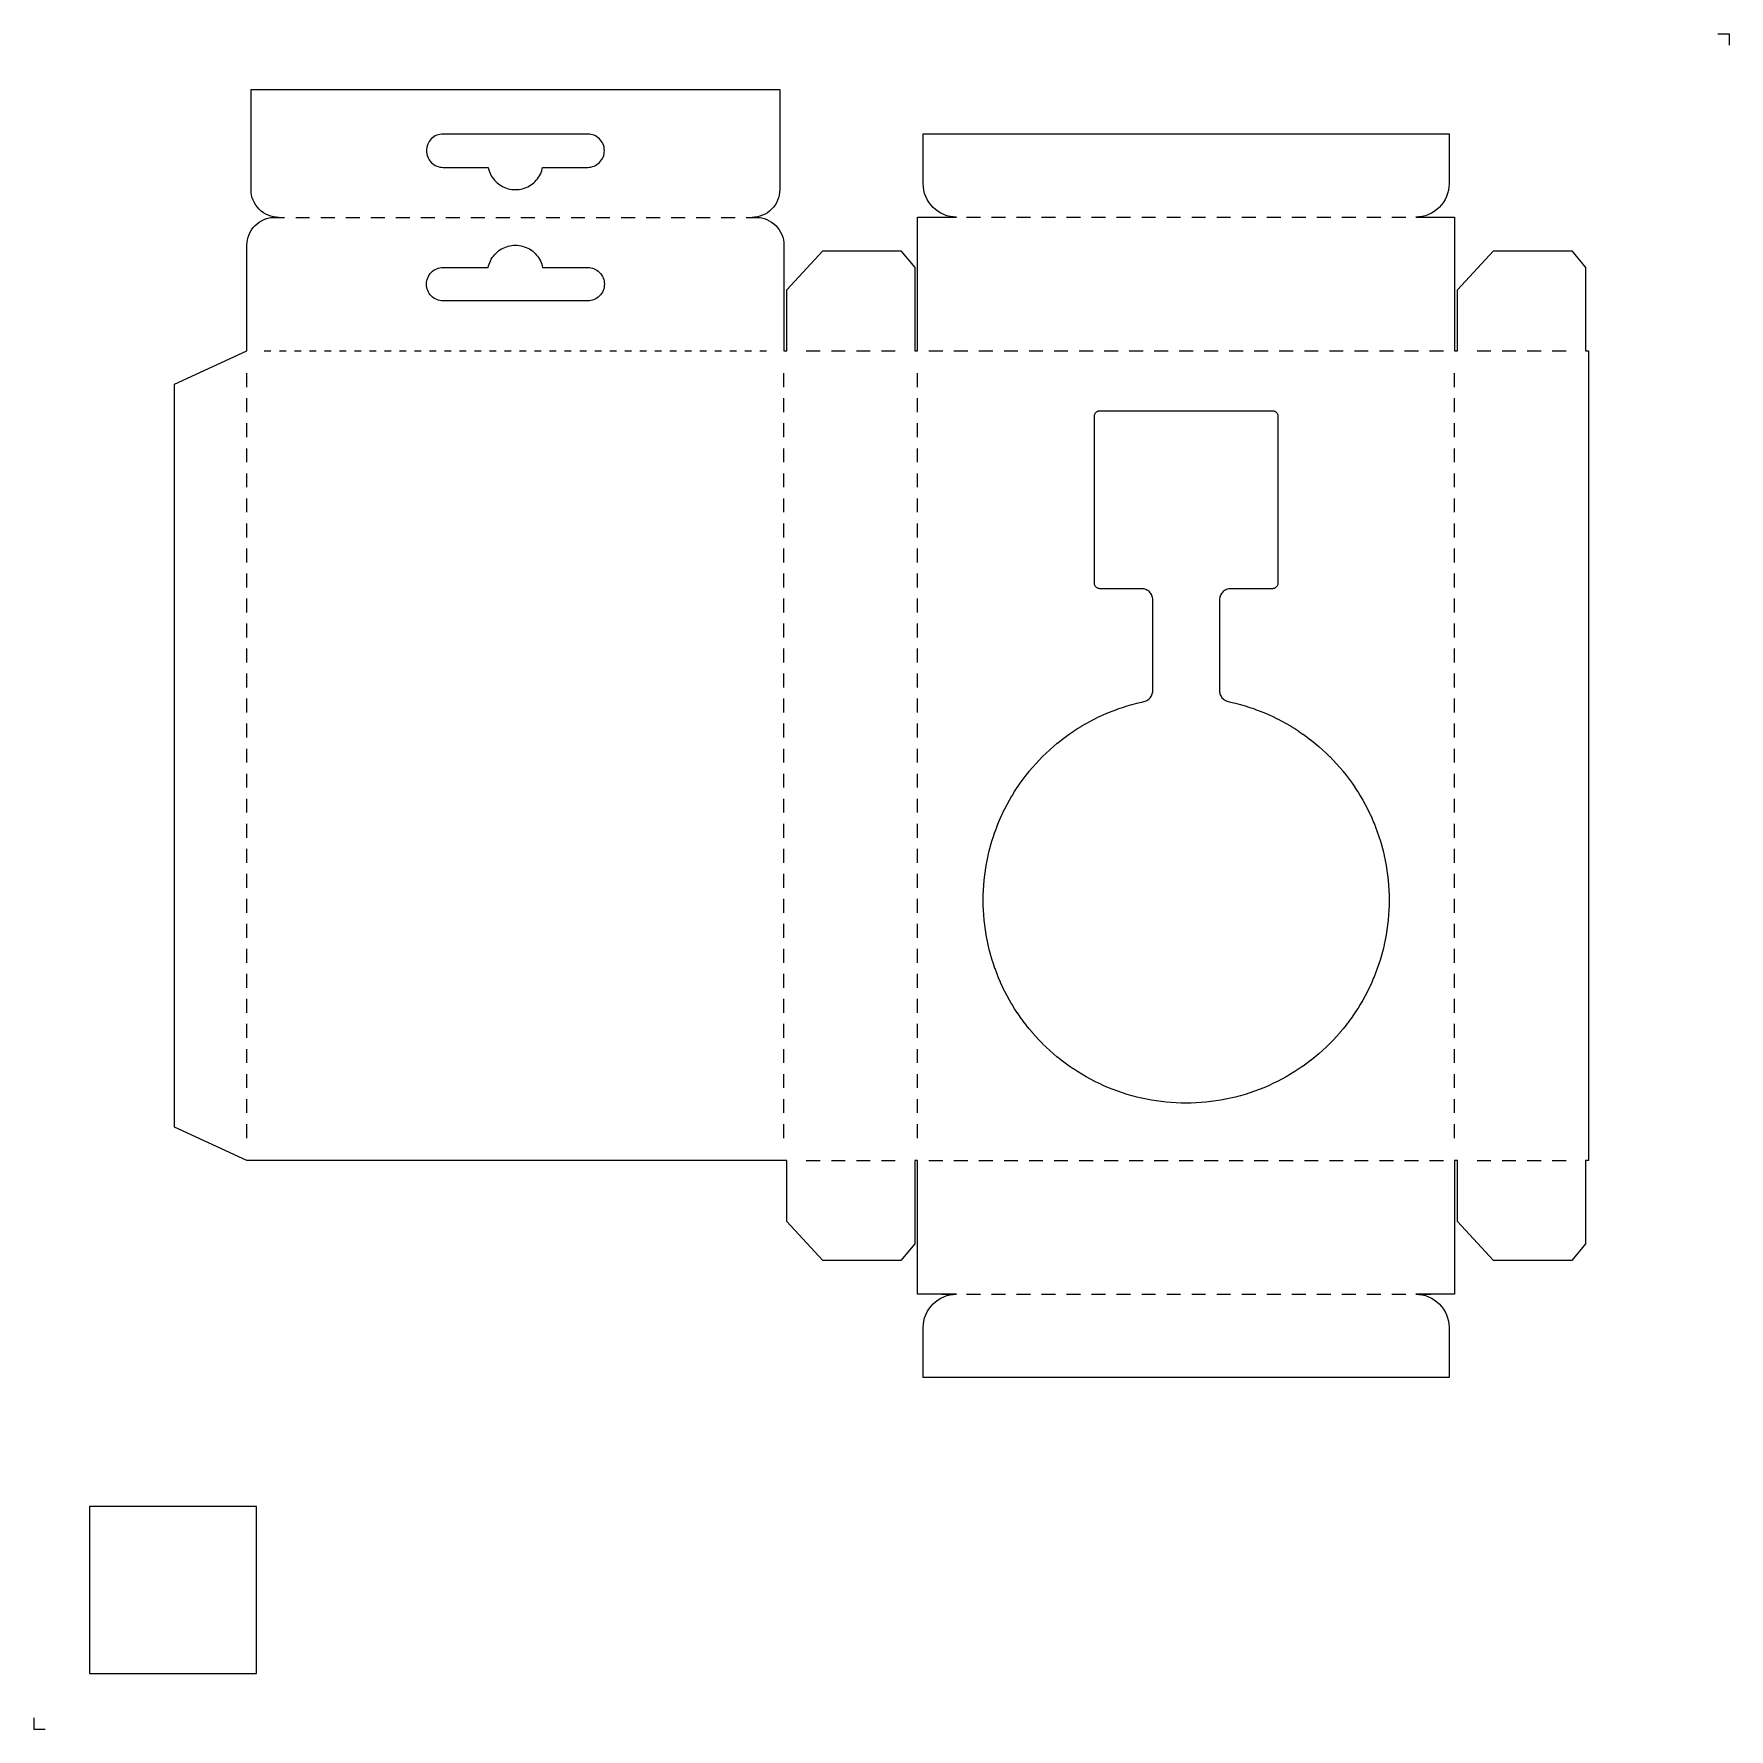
# Model space of a CAD drawing. Extents: x 0 to 305, y 0 to 305.
import ezdxf

# ---------------------------------------------------------------- set-up
doc = ezdxf.new("R2010")
doc.units = 0
for name, color, linetype in [('FALZ_BERG_PERFO', 1, 'Continuous'), ('FALZ_TAL_PERFO', 1, 'Continuous'), ('KONTROLLE_30MM', 7, 'Continuous'), ('SCHNEIDEN', 1, 'Continuous'), ('SEITENECKEN', 7, 'Continuous')]:
    doc.layers.add(name, color=color, linetype=linetype)

msp = doc.modelspace()

# ---------------------------------------------------------------- linework, layer by layer
at = {"layer": 'FALZ_BERG_PERFO', "color": 1}
for points in [[(42.58, 271.8), (45.08, 271.8)], [(47.08, 271.8), (49.58, 271.8)], [(51.58, 271.8), (54.08, 271.8)], [(56.08, 271.8), (58.58, 271.8)], [(60.58, 271.8), (63.08, 271.8)], [(65.08, 271.8), (67.58, 271.8)], [(69.58, 271.8), (72.08, 271.8)], [(74.08, 271.8), (76.58, 271.8)], [(78.58, 271.8), (81.08, 271.8)], [(83.08, 271.8), (85.58, 271.8)], [(87.58, 271.8), (90.08, 271.8)], [(92.08, 271.8), (94.58, 271.8)], [(96.58, 271.8), (99.08, 271.8)], [(101.08, 271.8), (103.58, 271.8)], [(105.58, 271.8), (108.08, 271.8)], [(110.08, 271.8), (112.58, 271.8)], [(114.58, 271.8), (117.08, 271.8)], [(119.08, 271.8), (121.58, 271.8)], [(123.58, 271.8), (126.08, 271.8)], [(128.08, 271.8), (130.58, 271.8)], [(163.18, 271.85), (165.68, 271.85)], [(167.68, 271.85), (170.18, 271.85)], [(172.18, 271.85), (174.68, 271.85)], [(176.68, 271.85), (179.18, 271.85)], [(181.18, 271.85), (183.68, 271.85)], [(185.68, 271.85), (188.18, 271.85)], [(190.18, 271.85), (192.68, 271.85)], [(194.68, 271.85), (197.18, 271.85)], [(199.18, 271.85), (201.68, 271.85)], [(203.68, 271.85), (206.18, 271.85)], [(208.18, 271.85), (210.68, 271.85)], [(212.68, 271.85), (215.17, 271.85)], [(217.18, 271.85), (219.68, 271.85)], [(221.68, 271.85), (224.18, 271.85)], [(226.18, 271.85), (228.68, 271.85)], [(230.68, 271.85), (233.18, 271.85)], [(235.18, 271.85), (237.68, 271.85)], [(239.68, 271.85), (242.18, 271.85)], [(244.18, 271.85), (246.68, 271.85)], [(248.68, 271.85), (251.18, 271.85)], [(138.88, 247.8), (141.38, 247.8)], [(143.38, 247.8), (145.88, 247.8)], [(147.88, 247.8), (150.38, 247.8)], [(152.38, 247.8), (154.88, 247.8)], [(160.93, 247.8), (163.43, 247.8)], [(165.42, 247.8), (167.93, 247.8)], [(169.93, 247.8), (172.42, 247.8)], [(174.43, 247.8), (176.93, 247.8)], [(178.93, 247.8), (181.43, 247.8)], [(183.43, 247.8), (185.93, 247.8)], [(187.93, 247.8), (190.43, 247.8)], [(192.43, 247.8), (194.93, 247.8)], [(196.93, 247.8), (199.43, 247.8)], [(201.43, 247.8), (203.93, 247.8)], [(205.93, 247.8), (208.43, 247.8)], [(210.43, 247.8), (212.93, 247.8)], [(214.93, 247.8), (217.43, 247.8)], [(219.43, 247.8), (221.93, 247.8)], [(223.93, 247.8), (226.43, 247.8)], [(228.43, 247.8), (230.93, 247.8)], [(232.93, 247.8), (235.43, 247.8)], [(237.43, 247.8), (239.93, 247.8)], [(241.93, 247.8), (244.43, 247.8)], [(246.43, 247.8), (248.93, 247.8)], [(250.93, 247.8), (253.43, 247.8)], [(259.48, 247.8), (261.98, 247.8)], [(263.98, 247.8), (266.48, 247.8)], [(268.48, 247.8), (270.98, 247.8)], [(272.98, 247.8), (275.48, 247.8)], [(38.3, 241.28), (38.3, 243.78)], [(134.85, 241.28), (134.85, 243.78)], [(158.9, 241.28), (158.9, 243.78)], [(255.45, 241.28), (255.45, 243.78)], [(38.3, 236.78), (38.3, 239.28)], [(134.85, 236.78), (134.85, 239.28)], [(158.9, 236.78), (158.9, 239.28)], [(255.45, 236.78), (255.45, 239.28)], [(38.3, 232.28), (38.3, 234.78)], [(134.85, 232.28), (134.85, 234.78)], [(158.9, 232.28), (158.9, 234.78)], [(255.45, 232.28), (255.45, 234.78)], [(38.3, 227.78), (38.3, 230.28)], [(134.85, 227.78), (134.85, 230.28)], [(158.9, 227.78), (158.9, 230.28)], [(255.45, 227.78), (255.45, 230.28)], [(38.3, 223.28), (38.3, 225.78)], [(134.85, 223.28), (134.85, 225.78)], [(158.9, 223.28), (158.9, 225.78)], [(255.45, 223.28), (255.45, 225.78)], [(38.3, 218.78), (38.3, 221.28)], [(134.85, 218.78), (134.85, 221.28)], [(158.9, 218.78), (158.9, 221.28)], [(255.45, 218.78), (255.45, 221.28)], [(38.3, 214.28), (38.3, 216.78)], [(134.85, 214.28), (134.85, 216.78)], [(158.9, 214.28), (158.9, 216.78)], [(255.45, 214.28), (255.45, 216.78)], [(38.3, 209.78), (38.3, 212.28)], [(134.85, 209.78), (134.85, 212.28)], [(158.9, 209.78), (158.9, 212.28)], [(255.45, 209.78), (255.45, 212.28)], [(38.3, 205.28), (38.3, 207.78)], [(134.85, 205.28), (134.85, 207.78)], [(158.9, 205.28), (158.9, 207.78)], [(255.45, 205.28), (255.45, 207.78)], [(38.3, 200.78), (38.3, 203.28)], [(134.85, 200.78), (134.85, 203.28)], [(158.9, 200.78), (158.9, 203.28)], [(255.45, 200.78), (255.45, 203.28)], [(38.3, 196.28), (38.3, 198.78)], [(134.85, 196.28), (134.85, 198.78)], [(158.9, 196.28), (158.9, 198.78)], [(255.45, 196.28), (255.45, 198.78)], [(38.3, 191.78), (38.3, 194.28)], [(134.85, 191.78), (134.85, 194.28)], [(158.9, 191.78), (158.9, 194.28)], [(255.45, 191.78), (255.45, 194.28)], [(38.3, 187.28), (38.3, 189.78)], [(134.85, 187.28), (134.85, 189.78)], [(158.9, 187.28), (158.9, 189.78)], [(255.45, 187.28), (255.45, 189.78)], [(38.3, 182.78), (38.3, 185.28)], [(134.85, 182.78), (134.85, 185.28)], [(158.9, 182.78), (158.9, 185.28)], [(255.45, 182.78), (255.45, 185.28)], [(38.3, 178.28), (38.3, 180.78)], [(134.85, 178.28), (134.85, 180.78)], [(158.9, 178.28), (158.9, 180.78)], [(255.45, 178.28), (255.45, 180.78)], [(38.3, 173.78), (38.3, 176.28)], [(134.85, 173.78), (134.85, 176.28)], [(158.9, 173.78), (158.9, 176.28)], [(255.45, 173.78), (255.45, 176.28)], [(38.3, 169.28), (38.3, 171.78)], [(134.85, 169.28), (134.85, 171.78)], [(158.9, 169.28), (158.9, 171.78)], [(255.45, 169.28), (255.45, 171.78)], [(38.3, 164.78), (38.3, 167.28)], [(134.85, 164.78), (134.85, 167.28)], [(158.9, 164.78), (158.9, 167.28)], [(255.45, 164.78), (255.45, 167.28)], [(38.3, 160.28), (38.3, 162.78)], [(134.85, 160.28), (134.85, 162.78)], [(158.9, 160.28), (158.9, 162.78)], [(255.45, 160.28), (255.45, 162.78)], [(38.3, 155.78), (38.3, 158.28)], [(134.85, 155.78), (134.85, 158.28)], [(158.9, 155.78), (158.9, 158.28)], [(255.45, 155.78), (255.45, 158.28)], [(38.3, 151.28), (38.3, 153.78)], [(134.85, 151.28), (134.85, 153.78)], [(158.9, 151.28), (158.9, 153.78)], [(255.45, 151.28), (255.45, 153.78)], [(38.3, 146.78), (38.3, 149.28)], [(134.85, 146.78), (134.85, 149.28)], [(158.9, 146.78), (158.9, 149.28)], [(255.45, 146.78), (255.45, 149.28)], [(38.3, 142.28), (38.3, 144.78)], [(134.85, 142.28), (134.85, 144.78)], [(158.9, 142.28), (158.9, 144.78)], [(255.45, 142.28), (255.45, 144.78)], [(38.3, 137.78), (38.3, 140.28)], [(134.85, 137.78), (134.85, 140.28)], [(158.9, 137.78), (158.9, 140.28)], [(255.45, 137.78), (255.45, 140.28)], [(38.3, 133.28), (38.3, 135.78)], [(134.85, 133.28), (134.85, 135.78)], [(158.9, 133.28), (158.9, 135.78)], [(255.45, 133.28), (255.45, 135.78)], [(38.3, 128.78), (38.3, 131.28)], [(134.85, 128.78), (134.85, 131.28)], [(158.9, 128.78), (158.9, 131.28)], [(255.45, 128.78), (255.45, 131.28)], [(38.3, 124.28), (38.3, 126.78)], [(134.85, 124.28), (134.85, 126.78)], [(158.9, 124.28), (158.9, 126.78)], [(255.45, 124.28), (255.45, 126.78)], [(38.3, 119.78), (38.3, 122.28)], [(134.85, 119.78), (134.85, 122.28)], [(158.9, 119.78), (158.9, 122.28)], [(255.45, 119.78), (255.45, 122.28)], [(38.3, 115.28), (38.3, 117.78)], [(134.85, 115.28), (134.85, 117.78)], [(158.9, 115.28), (158.9, 117.78)], [(255.45, 115.28), (255.45, 117.78)], [(38.3, 110.78), (38.3, 113.28)], [(134.85, 110.78), (134.85, 113.28)], [(158.9, 110.78), (158.9, 113.28)], [(255.45, 110.78), (255.45, 113.28)], [(38.3, 106.28), (38.3, 108.78)], [(134.85, 106.28), (134.85, 108.78)], [(158.9, 106.28), (158.9, 108.78)], [(255.45, 106.28), (255.45, 108.78)], [(138.88, 102.25), (141.38, 102.25)], [(143.38, 102.25), (145.88, 102.25)], [(147.88, 102.25), (150.38, 102.25)], [(152.38, 102.25), (154.88, 102.25)], [(160.93, 102.25), (163.43, 102.25)], [(165.42, 102.25), (167.93, 102.25)], [(169.93, 102.25), (172.42, 102.25)], [(174.43, 102.25), (176.93, 102.25)], [(178.93, 102.25), (181.43, 102.25)], [(183.43, 102.25), (185.93, 102.25)], [(187.93, 102.25), (190.43, 102.25)], [(192.43, 102.25), (194.93, 102.25)], [(196.93, 102.25), (199.43, 102.25)], [(201.43, 102.25), (203.93, 102.25)], [(205.93, 102.25), (208.43, 102.25)], [(210.43, 102.25), (212.93, 102.25)], [(214.93, 102.25), (217.43, 102.25)], [(219.43, 102.25), (221.93, 102.25)], [(223.93, 102.25), (226.43, 102.25)], [(228.43, 102.25), (230.93, 102.25)], [(232.93, 102.25), (235.43, 102.25)], [(237.43, 102.25), (239.93, 102.25)], [(241.93, 102.25), (244.43, 102.25)], [(246.43, 102.25), (248.93, 102.25)], [(250.93, 102.25), (253.43, 102.25)], [(259.48, 102.25), (261.98, 102.25)], [(263.98, 102.25), (266.48, 102.25)], [(268.48, 102.25), (270.98, 102.25)], [(272.98, 102.25), (275.48, 102.25)], [(163.18, 78.2), (165.68, 78.2)], [(167.68, 78.2), (170.18, 78.2)], [(172.18, 78.2), (174.68, 78.2)], [(176.68, 78.2), (179.18, 78.2)], [(181.18, 78.2), (183.68, 78.2)], [(185.68, 78.2), (188.18, 78.2)], [(190.18, 78.2), (192.68, 78.2)], [(194.68, 78.2), (197.18, 78.2)], [(199.18, 78.2), (201.68, 78.2)], [(203.68, 78.2), (206.18, 78.2)], [(208.18, 78.2), (210.68, 78.2)], [(212.68, 78.2), (215.17, 78.2)], [(217.18, 78.2), (219.68, 78.2)], [(221.68, 78.2), (224.18, 78.2)], [(226.18, 78.2), (228.68, 78.2)], [(230.68, 78.2), (233.18, 78.2)], [(235.18, 78.2), (237.68, 78.2)], [(239.68, 78.2), (242.18, 78.2)], [(244.18, 78.2), (246.68, 78.2)], [(248.68, 78.2), (251.18, 78.2)]]:
    msp.add_lwpolyline(points, dxfattribs=at)
at = {"layer": 'FALZ_TAL_PERFO', "color": 1}
for points in [[(41.43, 247.8), (42.63, 247.8)], [(44.13, 247.8), (45.33, 247.8)], [(46.83, 247.8), (48.03, 247.8)], [(49.53, 247.8), (50.73, 247.8)], [(52.23, 247.8), (53.43, 247.8)], [(54.93, 247.8), (56.13, 247.8)], [(57.63, 247.8), (58.83, 247.8)], [(60.33, 247.8), (61.53, 247.8)], [(63.03, 247.8), (64.23, 247.8)], [(65.73, 247.8), (66.93, 247.8)], [(68.43, 247.8), (69.63, 247.8)], [(71.13, 247.8), (72.33, 247.8)], [(73.83, 247.8), (75.03, 247.8)], [(76.53, 247.8), (77.73, 247.8)], [(79.23, 247.8), (80.43, 247.8)], [(81.93, 247.8), (83.13, 247.8)], [(84.63, 247.8), (85.83, 247.8)], [(87.33, 247.8), (88.53, 247.8)], [(90.03, 247.8), (91.23, 247.8)], [(92.73, 247.8), (93.93, 247.8)], [(95.43, 247.8), (96.63, 247.8)], [(98.13, 247.8), (99.33, 247.8)], [(100.83, 247.8), (102.03, 247.8)], [(103.53, 247.8), (104.73, 247.8)], [(106.23, 247.8), (107.43, 247.8)], [(108.93, 247.8), (110.13, 247.8)], [(111.63, 247.8), (112.83, 247.8)], [(114.33, 247.8), (115.53, 247.8)], [(117.03, 247.8), (118.23, 247.8)], [(119.73, 247.8), (120.93, 247.8)], [(122.43, 247.8), (123.63, 247.8)], [(125.13, 247.8), (126.33, 247.8)], [(127.83, 247.8), (129.03, 247.8)], [(130.53, 247.8), (131.73, 247.8)]]:
    msp.add_lwpolyline(points, dxfattribs=at)
at = {"layer": 'KONTROLLE_30MM', "color": 7}
msp.add_lwpolyline([(40, 10), (40, 40), (10, 40), (10, 10)], close=True, dxfattribs=at)
at = {"layer": 'SCHNEIDEN', "color": 1}
for points in [[(25.3, 108.25), (25.3, 108.25), (25.3, 241.8), (25.3, 241.8), (25.3, 241.8), (38.3, 247.8), (38.3, 247.8), (38.3, 247.8), (38.3, 247.8), (38.3, 247.8), (38.3, 247.8), (38.3, 247.8), (38.3, 247.8), (38.3, 247.8), (38.3, 247.8), (38.3, 247.8), (38.3, 247.8), (38.3, 247.8), (38.3, 266.8), (38.3, 266.8), (38.32, 267.29), (38.32, 267.29), (38.4, 267.78), (38.4, 267.78), (38.52, 268.25), (38.52, 268.25), (38.68, 268.71), (38.68, 268.71), (38.89, 269.16), (38.89, 269.16), (39.14, 269.58), (39.14, 269.58), (39.43, 269.97), (39.43, 269.97), (39.76, 270.34), (39.76, 270.34), (40.13, 270.67), (40.13, 270.67), (40.52, 270.96), (40.52, 270.96), (40.94, 271.21), (40.94, 271.21), (41.39, 271.42), (41.39, 271.42), (41.85, 271.58), (41.85, 271.58), (42.32, 271.7), (42.32, 271.7), (42.81, 271.78), (42.81, 271.78), (43.3, 271.8), (43.3, 271.8), (44.01, 271.8), (44.01, 271.8), (44.01, 271.8), (44.01, 271.8), (44.01, 271.8), (44.01, 271.8), (44.01, 271.8), (44.01, 271.8), (44.01, 271.8), (44.01, 271.8), (44.01, 271.8), (44.01, 271.8), (44.01, 271.8), (44.01, 271.8), (44.01, 271.8), (44.01, 271.8), (44.01, 271.8), (44.01, 271.8), (44.01, 271.8), (44.01, 271.8), (44.01, 271.8), (44.01, 271.8), (44.01, 271.8), (44.01, 271.8), (44.01, 271.8), (44.01, 271.8), (44.01, 271.8), (44.01, 271.8), (44.01, 271.8), (44.01, 271.8), (44.01, 271.8), (44.01, 271.8), (44.01, 271.8), (43.56, 271.82), (43.56, 271.82), (43.07, 271.9), (43.07, 271.9), (42.6, 272.02), (42.6, 272.02), (42.14, 272.18), (42.14, 272.18), (41.69, 272.39), (41.69, 272.39), (41.27, 272.64), (41.27, 272.64), (40.88, 272.93), (40.88, 272.93), (40.51, 273.26), (40.51, 273.26), (40.18, 273.63), (40.18, 273.63), (39.89, 274.02), (39.89, 274.02), (39.64, 274.44), (39.64, 274.44), (39.43, 274.89), (39.43, 274.89), (39.27, 275.35), (39.27, 275.35), (39.15, 275.82), (39.15, 275.82), (39.07, 276.31), (39.07, 276.31), (39.05, 276.8), (39.05, 276.8), (39.05, 294.8), (39.05, 294.8), (39.05, 294.8), (134.1, 294.8), (134.1, 294.8), (134.1, 294.8), (134.1, 276.8), (134.1, 276.8), (134.08, 276.31), (134.08, 276.31), (134, 275.82), (134, 275.82), (133.88, 275.35), (133.88, 275.35), (133.72, 274.89), (133.72, 274.89), (133.51, 274.44), (133.51, 274.44), (133.26, 274.02), (133.26, 274.02), (132.97, 273.63), (132.97, 273.63), (132.64, 273.26), (132.64, 273.26), (132.27, 272.93), (132.27, 272.93), (131.88, 272.64), (131.88, 272.64), (131.46, 272.39), (131.46, 272.39), (131.01, 272.18), (131.01, 272.18), (130.55, 272.02), (130.55, 272.02), (130.08, 271.9), (130.08, 271.9), (129.59, 271.82), (129.59, 271.82), (129.14, 271.8), (129.14, 271.8), (129.14, 271.8), (129.14, 271.8), (129.14, 271.8), (129.14, 271.8), (129.14, 271.8), (129.14, 271.8), (129.14, 271.8), (129.14, 271.8), (129.14, 271.8), (129.14, 271.8), (129.14, 271.8), (129.14, 271.8), (129.14, 271.8), (129.14, 271.8), (129.14, 271.8), (129.14, 271.8), (129.14, 271.8), (129.14, 271.8), (129.14, 271.8), (129.14, 271.8), (129.14, 271.8), (129.14, 271.8), (129.14, 271.8), (129.14, 271.8), (129.14, 271.8), (129.14, 271.8), (129.14, 271.8), (129.14, 271.8), (129.14, 271.8), (129.14, 271.8), (129.14, 271.8), (129.85, 271.8), (129.85, 271.8), (130.34, 271.78), (130.34, 271.78), (130.83, 271.7), (130.83, 271.7), (131.3, 271.58), (131.3, 271.58), (131.76, 271.42), (131.76, 271.42), (132.21, 271.21), (132.21, 271.21), (132.63, 270.96), (132.63, 270.96), (133.02, 270.67), (133.02, 270.67), (133.39, 270.34), (133.39, 270.34), (133.72, 269.97), (133.72, 269.97), (134.01, 269.58), (134.01, 269.58), (134.26, 269.16), (134.26, 269.16), (134.47, 268.71), (134.47, 268.71), (134.63, 268.25), (134.63, 268.25), (134.75, 267.78), (134.75, 267.78), (134.83, 267.29), (134.83, 267.29), (134.85, 266.8), (134.85, 266.8), (134.85, 247.8), (134.85, 247.8), (134.85, 247.8), (134.85, 247.8), (134.85, 247.8), (134.85, 247.8), (134.85, 247.8), (134.85, 247.8), (134.85, 247.8), (134.85, 247.8), (134.85, 247.8), (134.85, 247.8), (134.85, 247.8), (134.85, 247.8), (134.85, 247.8), (134.85, 247.8), (134.85, 247.8), (135.35, 247.8), (135.35, 247.8), (135.35, 247.8), (135.35, 247.8), (135.35, 247.8), (135.35, 247.8), (135.35, 247.8), (135.35, 247.8), (135.35, 247.8), (135.35, 247.8), (135.35, 247.8), (135.35, 247.8), (135.35, 247.8), (135.35, 247.8), (135.35, 247.8), (135.35, 247.8), (135.35, 247.8), (135.35, 258.8), (135.35, 258.8), (135.35, 258.8), (141.85, 265.8), (141.85, 265.8), (141.85, 265.8), (155.9, 265.8), (155.9, 265.8), (155.9, 265.8), (158.4, 262.8), (158.4, 262.8), (158.4, 262.8), (158.4, 247.8), (158.4, 247.8), (158.4, 247.8), (158.4, 247.8), (158.4, 247.8), (158.4, 247.8), (158.4, 247.8), (158.4, 247.8), (158.4, 247.8), (158.4, 247.8), (158.4, 247.8), (158.4, 247.8), (158.4, 247.8), (158.4, 247.8), (158.4, 247.8), (158.4, 247.8), (158.4, 247.8), (158.9, 247.8), (158.9, 247.8), (158.9, 247.8), (158.9, 247.8), (158.9, 247.8), (158.9, 247.8), (158.9, 247.8), (158.9, 247.8), (158.9, 247.8), (158.9, 247.8), (158.9, 247.8), (158.9, 247.8), (158.9, 247.8), (158.9, 247.8), (158.9, 247.8), (158.9, 247.8), (158.9, 247.8), (158.9, 271.85), (158.9, 271.85), (158.9, 271.85), (165.86, 271.85), (165.86, 271.85), (165.86, 271.85), (165.86, 271.85), (165.86, 271.85), (165.86, 271.85), (165.86, 271.85), (165.86, 271.85), (165.86, 271.85), (165.86, 271.85), (165.86, 271.85), (165.86, 271.85), (165.86, 271.85), (165.86, 271.85), (165.86, 271.85), (165.86, 271.85), (165.86, 271.85), (165.86, 271.85), (165.86, 271.85), (165.86, 271.85), (165.86, 271.85), (165.86, 271.85), (165.86, 271.85), (165.86, 271.85), (165.86, 271.85), (165.86, 271.85), (165.86, 271.85), (165.86, 271.85), (165.86, 271.85), (165.86, 271.85), (165.86, 271.85), (165.86, 271.85), (165.86, 271.85), (165.31, 271.88), (165.31, 271.88), (164.73, 271.97), (164.73, 271.97), (164.16, 272.11), (164.16, 272.11), (163.6, 272.31), (163.6, 272.31), (163.07, 272.56), (163.07, 272.56), (162.57, 272.86), (162.57, 272.86), (162.09, 273.21), (162.09, 273.21), (161.66, 273.61), (161.66, 273.61), (161.26, 274.04), (161.26, 274.04), (160.91, 274.52), (160.91, 274.52), (160.61, 275.02), (160.61, 275.02), (160.36, 275.55), (160.36, 275.55), (160.16, 276.11), (160.16, 276.11), (160.02, 276.68), (160.02, 276.68), (159.93, 277.26), (159.93, 277.26), (159.9, 277.85), (159.9, 277.85), (159.9, 286.85), (159.9, 286.85), (159.9, 286.85), (254.45, 286.85), (254.45, 286.85), (254.45, 286.85), (254.45, 277.85), (254.45, 277.85), (254.42, 277.26), (254.42, 277.26), (254.33, 276.68), (254.33, 276.68), (254.19, 276.11), (254.19, 276.11), (253.99, 275.55), (253.99, 275.55), (253.74, 275.02), (253.74, 275.02), (253.44, 274.52), (253.44, 274.52), (253.09, 274.04), (253.09, 274.04), (252.69, 273.61), (252.69, 273.61), (252.26, 273.21), (252.26, 273.21), (251.78, 272.86), (251.78, 272.86), (251.28, 272.56), (251.28, 272.56), (250.75, 272.31), (250.75, 272.31), (250.19, 272.11), (250.19, 272.11), (249.62, 271.97), (249.62, 271.97), (249.04, 271.88), (249.04, 271.88), (248.49, 271.85), (248.49, 271.85), (248.49, 271.85), (248.49, 271.85), (248.49, 271.85), (248.49, 271.85), (248.49, 271.85), (248.49, 271.85), (248.49, 271.85), (248.49, 271.85), (248.49, 271.85), (248.49, 271.85), (248.49, 271.85), (248.49, 271.85), (248.49, 271.85), (248.49, 271.85), (248.49, 271.85), (248.49, 271.85), (248.49, 271.85), (248.49, 271.85), (248.49, 271.85), (248.49, 271.85), (248.49, 271.85), (248.49, 271.85), (248.49, 271.85), (248.49, 271.85), (248.49, 271.85), (248.49, 271.85), (248.49, 271.85), (248.49, 271.85), (248.49, 271.85), (248.49, 271.85), (248.49, 271.85), (255.45, 271.85), (255.45, 271.85), (255.45, 271.85), (255.45, 247.8), (255.45, 247.8), (255.45, 247.8), (255.45, 247.8), (255.45, 247.8), (255.45, 247.8), (255.45, 247.8), (255.45, 247.8), (255.45, 247.8), (255.45, 247.8), (255.45, 247.8), (255.45, 247.8), (255.45, 247.8), (255.45, 247.8), (255.45, 247.8), (255.45, 247.8), (255.45, 247.8), (255.95, 247.8), (255.95, 247.8), (255.95, 247.8), (255.95, 247.8), (255.95, 247.8), (255.95, 247.8), (255.95, 247.8), (255.95, 247.8), (255.95, 247.8), (255.95, 247.8), (255.95, 247.8), (255.95, 247.8), (255.95, 247.8), (255.95, 247.8), (255.95, 247.8), (255.95, 247.8), (255.95, 247.8), (255.95, 258.8), (255.95, 258.8), (255.95, 258.8), (262.45, 265.8), (262.45, 265.8), (262.45, 265.8), (276.5, 265.8), (276.5, 265.8), (276.5, 265.8), (279, 262.8), (279, 262.8), (279, 262.8), (279, 247.8), (279, 247.8), (279, 247.8), (279, 247.8), (279, 247.8), (279, 247.8), (279, 247.8), (279, 247.8), (279, 247.8), (279, 247.8), (279, 247.8), (279, 247.8), (279, 247.8), (279, 247.8), (279, 247.8), (279, 247.8), (279, 247.8), (279.5, 247.8), (279.5, 247.8), (279.5, 247.8), (279.5, 102.25), (279.5, 102.25), (279.5, 102.25), (279, 102.25), (279, 102.25), (279, 102.25), (279, 102.25), (279, 102.25), (279, 102.25), (279, 102.25), (279, 102.25), (279, 102.25), (279, 102.25), (279, 102.25), (279, 102.25), (279, 102.25), (279, 102.25), (279, 102.25), (279, 102.25), (279, 102.25), (279, 87.25), (279, 87.25), (279, 87.25), (276.5, 84.25), (276.5, 84.25), (276.5, 84.25), (262.45, 84.25), (262.45, 84.25), (262.45, 84.25), (255.95, 91.25), (255.95, 91.25), (255.95, 91.25), (255.95, 102.25), (255.95, 102.25), (255.95, 102.25), (255.95, 102.25), (255.95, 102.25), (255.95, 102.25), (255.95, 102.25), (255.95, 102.25), (255.95, 102.25), (255.95, 102.25), (255.95, 102.25), (255.95, 102.25), (255.95, 102.25), (255.95, 102.25), (255.95, 102.25), (255.95, 102.25), (255.95, 102.25), (255.45, 102.25), (255.45, 102.25), (255.45, 102.25), (255.45, 102.25), (255.45, 102.25), (255.45, 102.25), (255.45, 102.25), (255.45, 102.25), (255.45, 102.25), (255.45, 102.25), (255.45, 102.25), (255.45, 102.25), (255.45, 102.25), (255.45, 102.25), (255.45, 102.25), (255.45, 102.25), (255.45, 102.25), (255.45, 78.2), (255.45, 78.2), (255.45, 78.2), (248.49, 78.2), (248.49, 78.2), (248.49, 78.2), (248.49, 78.2), (248.49, 78.2), (248.49, 78.2), (248.49, 78.2), (248.49, 78.2), (248.49, 78.2), (248.49, 78.2), (248.49, 78.2), (248.49, 78.2), (248.49, 78.2), (248.49, 78.2), (248.49, 78.2), (248.49, 78.2), (248.49, 78.2), (248.49, 78.2), (248.49, 78.2), (248.49, 78.2), (248.49, 78.2), (248.49, 78.2), (248.49, 78.2), (248.49, 78.2), (248.49, 78.2), (248.49, 78.2), (248.49, 78.2), (248.49, 78.2), (248.49, 78.2), (248.49, 78.2), (248.49, 78.2), (248.49, 78.2), (248.49, 78.2), (249.04, 78.17), (249.04, 78.17), (249.62, 78.08), (249.62, 78.08), (250.19, 77.94), (250.19, 77.94), (250.75, 77.74), (250.75, 77.74), (251.28, 77.49), (251.28, 77.49), (251.78, 77.19), (251.78, 77.19), (252.26, 76.84), (252.26, 76.84), (252.69, 76.44), (252.69, 76.44), (253.09, 76.01), (253.09, 76.01), (253.44, 75.53), (253.44, 75.53), (253.74, 75.03), (253.74, 75.03), (253.99, 74.5), (253.99, 74.5), (254.19, 73.94), (254.19, 73.94), (254.33, 73.37), (254.33, 73.37), (254.42, 72.79), (254.42, 72.79), (254.45, 72.2), (254.45, 72.2), (254.45, 63.2), (254.45, 63.2), (254.45, 63.2), (159.9, 63.2), (159.9, 63.2), (159.9, 63.2), (159.9, 72.2), (159.9, 72.2), (159.93, 72.79), (159.93, 72.79), (160.02, 73.37), (160.02, 73.37), (160.16, 73.94), (160.16, 73.94), (160.36, 74.5), (160.36, 74.5), (160.61, 75.03), (160.61, 75.03), (160.91, 75.53), (160.91, 75.53), (161.26, 76.01), (161.26, 76.01), (161.66, 76.44), (161.66, 76.44), (162.09, 76.84), (162.09, 76.84), (162.57, 77.19), (162.57, 77.19), (163.07, 77.49), (163.07, 77.49), (163.6, 77.74), (163.6, 77.74), (164.16, 77.94), (164.16, 77.94), (164.73, 78.08), (164.73, 78.08), (165.31, 78.17), (165.31, 78.17), (165.86, 78.2), (165.86, 78.2), (165.86, 78.2), (165.86, 78.2), (165.86, 78.2), (165.86, 78.2), (165.86, 78.2), (165.86, 78.2), (165.86, 78.2), (165.86, 78.2), (165.86, 78.2), (165.86, 78.2), (165.86, 78.2), (165.86, 78.2), (165.86, 78.2), (165.86, 78.2), (165.86, 78.2), (165.86, 78.2), (165.86, 78.2), (165.86, 78.2), (165.86, 78.2), (165.86, 78.2), (165.86, 78.2), (165.86, 78.2), (165.86, 78.2), (165.86, 78.2), (165.86, 78.2), (165.86, 78.2), (165.86, 78.2), (165.86, 78.2), (165.86, 78.2), (165.86, 78.2), (165.86, 78.2), (158.9, 78.2), (158.9, 78.2), (158.9, 78.2), (158.9, 102.25), (158.9, 102.25), (158.9, 102.25), (158.9, 102.25), (158.9, 102.25), (158.9, 102.25), (158.9, 102.25), (158.9, 102.25), (158.9, 102.25), (158.9, 102.25), (158.9, 102.25), (158.9, 102.25), (158.9, 102.25), (158.9, 102.25), (158.9, 102.25), (158.9, 102.25), (158.9, 102.25), (158.4, 102.25), (158.4, 102.25), (158.4, 102.25), (158.4, 102.25), (158.4, 102.25), (158.4, 102.25), (158.4, 102.25), (158.4, 102.25), (158.4, 102.25), (158.4, 102.25), (158.4, 102.25), (158.4, 102.25), (158.4, 102.25), (158.4, 102.25), (158.4, 102.25), (158.4, 102.25), (158.4, 102.25), (158.4, 87.25), (158.4, 87.25), (158.4, 87.25), (155.9, 84.25), (155.9, 84.25), (155.9, 84.25), (141.85, 84.25), (141.85, 84.25), (141.85, 84.25), (135.35, 91.25), (135.35, 91.25), (135.35, 91.25), (135.35, 102.25), (135.35, 102.25), (135.35, 102.25), (135.35, 102.25), (135.35, 102.25), (135.35, 102.25), (135.35, 102.25), (135.35, 102.25), (135.35, 102.25), (135.35, 102.25), (135.35, 102.25), (135.35, 102.25), (135.35, 102.25), (135.35, 102.25), (135.35, 102.25), (135.35, 102.25), (135.35, 102.25), (38.3, 102.25), (38.3, 102.25), (38.3, 102.25), (38.3, 102.25), (25.3, 108.25)], [(99.87, 280.81), (100.16, 280.86), (100.45, 280.93), (100.72, 281.03), (100.99, 281.15), (101.24, 281.31), (101.48, 281.48), (101.7, 281.68), (101.89, 281.9), (102.07, 282.13), (102.22, 282.39), (102.35, 282.65), (102.45, 282.93), (102.52, 283.21), (102.56, 283.51), (102.58, 283.8), (102.56, 284.09), (102.52, 284.39), (102.45, 284.67), (102.35, 284.95), (102.22, 285.21), (102.07, 285.47), (101.89, 285.7), (101.7, 285.92), (101.48, 286.12), (101.24, 286.29), (100.99, 286.45), (100.72, 286.57), (100.45, 286.67), (100.16, 286.74), (99.87, 286.79), (99.58, 286.8), (86.58, 286.8), (73.58, 286.8), (73.28, 286.79), (72.99, 286.74), (72.7, 286.67), (72.43, 286.57), (72.16, 286.45), (71.91, 286.29), (71.67, 286.12), (71.45, 285.92), (71.26, 285.7), (71.08, 285.47), (70.93, 285.21), (70.8, 284.95), (70.7, 284.67), (70.63, 284.39), (70.59, 284.09), (70.58, 283.8), (70.59, 283.51), (70.63, 283.21), (70.7, 282.93), (70.8, 282.65), (70.93, 282.39), (71.08, 282.13), (71.26, 281.9), (71.45, 281.68), (71.67, 281.48), (71.91, 281.31), (72.16, 281.15), (72.43, 281.03), (72.7, 280.93), (72.99, 280.86), (73.28, 280.81), (73.58, 280.8), (81.68, 280.8), (81.75, 280.51), (81.84, 280.19), (81.96, 279.89), (82.09, 279.59), (82.24, 279.3), (82.42, 279.02), (82.61, 278.76), (82.82, 278.5), (83.04, 278.26), (83.28, 278.04), (83.53, 277.83), (83.8, 277.64), (84.08, 277.47), (84.36, 277.32), (84.66, 277.18), (84.97, 277.07), (85.28, 276.97), (85.6, 276.9), (85.92, 276.84), (86.25, 276.81), (86.58, 276.8), (86.9, 276.81), (87.23, 276.84), (87.55, 276.9), (87.87, 276.97), (88.18, 277.07), (88.49, 277.18), (88.79, 277.32), (89.08, 277.47), (89.35, 277.64), (89.62, 277.83), (89.87, 278.04), (90.11, 278.26), (90.33, 278.5), (90.54, 278.76), (90.73, 279.02), (90.91, 279.3), (91.06, 279.59), (91.19, 279.89), (91.31, 280.19), (91.4, 280.51), (91.47, 280.8), (99.58, 280.8)], [(99.87, 262.79), (100.16, 262.74), (100.45, 262.67), (100.72, 262.57), (100.99, 262.45), (101.24, 262.29), (101.48, 262.12), (101.7, 261.92), (101.89, 261.7), (102.07, 261.47), (102.22, 261.21), (102.35, 260.95), (102.45, 260.67), (102.52, 260.39), (102.56, 260.09), (102.58, 259.8), (102.56, 259.51), (102.52, 259.21), (102.45, 258.93), (102.35, 258.65), (102.22, 258.39), (102.07, 258.13), (101.89, 257.9), (101.7, 257.68), (101.48, 257.48), (101.24, 257.31), (100.99, 257.15), (100.72, 257.03), (100.45, 256.93), (100.16, 256.86), (99.87, 256.81), (99.58, 256.8), (86.58, 256.8), (73.58, 256.8), (73.28, 256.81), (72.99, 256.86), (72.7, 256.93), (72.43, 257.03), (72.16, 257.15), (71.91, 257.31), (71.67, 257.48), (71.45, 257.68), (71.26, 257.9), (71.08, 258.13), (70.93, 258.39), (70.8, 258.65), (70.7, 258.93), (70.63, 259.21), (70.59, 259.51), (70.58, 259.8), (70.59, 260.09), (70.63, 260.39), (70.7, 260.67), (70.8, 260.95), (70.93, 261.21), (71.08, 261.47), (71.26, 261.7), (71.45, 261.92), (71.67, 262.12), (71.91, 262.29), (72.16, 262.45), (72.43, 262.57), (72.7, 262.67), (72.99, 262.74), (73.28, 262.79), (73.58, 262.8), (81.68, 262.8), (81.75, 263.09), (81.84, 263.41), (81.96, 263.71), (82.09, 264.01), (82.24, 264.3), (82.42, 264.58), (82.61, 264.84), (82.82, 265.1), (83.04, 265.34), (83.28, 265.56), (83.53, 265.77), (83.8, 265.96), (84.08, 266.13), (84.36, 266.28), (84.66, 266.42), (84.97, 266.53), (85.28, 266.63), (85.6, 266.7), (85.92, 266.76), (86.25, 266.79), (86.58, 266.8), (86.9, 266.79), (87.23, 266.76), (87.55, 266.7), (87.87, 266.63), (88.18, 266.53), (88.49, 266.42), (88.79, 266.28), (89.08, 266.13), (89.35, 265.96), (89.62, 265.77), (89.87, 265.56), (90.11, 265.34), (90.33, 265.1), (90.54, 264.84), (90.73, 264.58), (90.91, 264.3), (91.06, 264.01), (91.19, 263.71), (91.31, 263.41), (91.4, 263.09), (91.47, 262.8), (99.58, 262.8)], [(199.59, 184.75), (199.78, 184.8), (199.96, 184.87), (200.13, 184.95), (200.3, 185.05), (200.46, 185.17), (200.6, 185.3), (200.73, 185.45), (200.84, 185.6), (200.94, 185.77), (201.03, 185.95), (201.09, 186.13), (201.14, 186.32), (201.17, 186.51), (201.18, 186.71), (201.18, 203.05), (201.17, 203.25), (201.14, 203.44), (201.09, 203.63), (201.02, 203.82), (200.94, 203.99), (200.84, 204.16), (200.72, 204.32), (200.59, 204.46), (200.44, 204.6), (200.29, 204.71), (200.12, 204.81), (199.94, 204.9), (199.76, 204.96), (199.57, 205.01), (199.37, 205.04), (199.18, 205.05), (191.7, 205.05), (191.65, 205.05), (191.63, 205.05), (191.53, 205.06), (191.43, 205.08), (191.34, 205.11), (191.25, 205.15), (191.16, 205.19), (191.08, 205.25), (191, 205.31), (190.93, 205.38), (190.87, 205.46), (190.82, 205.54), (190.77, 205.62), (190.73, 205.71), (190.71, 205.81), (190.69, 205.9), (190.68, 206), (190.68, 206.03), (190.67, 206.07), (190.67, 236.03), (190.68, 236.07), (190.68, 236.1), (190.69, 236.2), (190.71, 236.29), (190.73, 236.39), (190.77, 236.48), (190.82, 236.56), (190.87, 236.64), (190.93, 236.72), (191, 236.79), (191.08, 236.85), (191.16, 236.91), (191.25, 236.95), (191.34, 236.99), (191.43, 237.02), (191.53, 237.04), (191.63, 237.05), (191.65, 237.05), (191.7, 237.05), (222.65, 237.05), (222.7, 237.05), (222.72, 237.05), (222.82, 237.04), (222.92, 237.02), (223.01, 236.99), (223.1, 236.95), (223.19, 236.91), (223.27, 236.85), (223.35, 236.79), (223.42, 236.72), (223.48, 236.64), (223.53, 236.56), (223.58, 236.48), (223.62, 236.39), (223.64, 236.29), (223.66, 236.2), (223.67, 236.1), (223.67, 236.07), (223.68, 236.03), (223.68, 206.07), (223.67, 206.03), (223.67, 206), (223.66, 205.9), (223.64, 205.81), (223.62, 205.71), (223.58, 205.62), (223.53, 205.54), (223.48, 205.46), (223.42, 205.38), (223.35, 205.31), (223.27, 205.25), (223.19, 205.19), (223.1, 205.15), (223.01, 205.11), (222.92, 205.08), (222.82, 205.06), (222.72, 205.05), (222.7, 205.05), (222.65, 205.05), (215.17, 205.05), (214.98, 205.04), (214.78, 205.01), (214.59, 204.96), (214.41, 204.9), (214.23, 204.81), (214.06, 204.71), (213.91, 204.6), (213.76, 204.46), (213.63, 204.32), (213.51, 204.16), (213.41, 203.99), (213.33, 203.82), (213.26, 203.63), (213.21, 203.44), (213.18, 203.25), (213.18, 203.05), (213.18, 186.71), (213.18, 186.51), (213.21, 186.32), (213.26, 186.13), (213.32, 185.95), (213.41, 185.77), (213.51, 185.6), (213.62, 185.45), (213.75, 185.3), (213.89, 185.17), (214.05, 185.05), (214.22, 184.95), (214.39, 184.87), (214.57, 184.8), (214.76, 184.75), (215.16, 184.67), (215.18, 184.66), (216.03, 184.46), (216.06, 184.45), (216.9, 184.23), (216.92, 184.22), (217.76, 183.98), (217.78, 183.97), (218.61, 183.71), (218.64, 183.7), (219.46, 183.42), (219.48, 183.41), (220.3, 183.11), (220.32, 183.1), (221.13, 182.78), (221.15, 182.77), (221.96, 182.42), (221.98, 182.41), (222.77, 182.05), (222.79, 182.04), (223.57, 181.66), (223.6, 181.65), (224.37, 181.25), (224.39, 181.23), (225.16, 180.81), (225.18, 180.8), (225.93, 180.36), (225.95, 180.35), (226.69, 179.89), (226.71, 179.88), (227.44, 179.41), (227.46, 179.39), (228.18, 178.9), (228.2, 178.88), (228.91, 178.37), (228.93, 178.36), (229.62, 177.83), (229.64, 177.82), (230.32, 177.27), (230.34, 177.26), (231.01, 176.7), (231.03, 176.68), (231.68, 176.1), (231.7, 176.09), (232.33, 175.49), (232.35, 175.48), (232.98, 174.87), (232.99, 174.85), (233.6, 174.23), (233.62, 174.21), (234.21, 173.57), (234.23, 173.55), (234.8, 172.9), (234.82, 172.88), (235.38, 172.21), (235.4, 172.2), (235.94, 171.52), (235.96, 171.5), (236.48, 170.8), (236.5, 170.78), (237.01, 170.08), (237.02, 170.06), (237.52, 169.34), (237.53, 169.32), (238.01, 168.59), (238.02, 168.57), (238.48, 167.83), (238.49, 167.8), (238.93, 167.05), (238.94, 167.03), (239.36, 166.27), (239.37, 166.25), (239.77, 165.47), (239.78, 165.45), (240.17, 164.67), (240.18, 164.64), (240.54, 163.85), (240.55, 163.83), (240.89, 163.03), (240.9, 163.01), (241.22, 162.2), (241.23, 162.17), (241.54, 161.36), (241.55, 161.33), (241.83, 160.51), (241.84, 160.49), (242.1, 159.66), (242.11, 159.63), (242.35, 158.8), (242.36, 158.77), (242.58, 157.93), (242.58, 157.91), (242.79, 157.06), (242.79, 157.04), (242.97, 156.18), (242.98, 156.16), (243.14, 155.3), (243.14, 155.28), (243.28, 154.42), (243.28, 154.39), (243.4, 153.53), (243.4, 153.51), (243.5, 152.64), (243.5, 152.62), (243.58, 151.75), (243.58, 151.72), (243.63, 150.85), (243.63, 150.83), (243.66, 149.96), (243.66, 149.93), (243.67, 149.06), (243.67, 149.04), (243.66, 148.17), (243.66, 148.14), (243.63, 147.27), (243.63, 147.25), (243.58, 146.38), (243.58, 146.35), (243.5, 145.48), (243.5, 145.46), (243.4, 144.59), (243.4, 144.57), (243.28, 143.71), (243.28, 143.68), (243.14, 142.82), (243.14, 142.8), (242.98, 141.94), (242.97, 141.92), (242.79, 141.06), (242.79, 141.04), (242.58, 140.19), (242.58, 140.17), (242.36, 139.33), (242.35, 139.3), (242.11, 138.47), (242.1, 138.44), (241.84, 137.61), (241.83, 137.59), (241.55, 136.77), (241.54, 136.74), (241.23, 135.93), (241.22, 135.9), (240.9, 135.09), (240.89, 135.07), (240.55, 134.27), (240.54, 134.25), (240.18, 133.46), (240.17, 133.43), (239.78, 132.65), (239.77, 132.63), (239.37, 131.85), (239.36, 131.83), (238.94, 131.07), (238.93, 131.05), (238.49, 130.3), (238.48, 130.27), (238.02, 129.53), (238.01, 129.51), (237.53, 128.78), (237.52, 128.76), (237.02, 128.04), (237.01, 128.02), (236.5, 127.32), (236.48, 127.3), (235.96, 126.6), (235.94, 126.58), (235.4, 125.9), (235.38, 125.89), (234.82, 125.22), (234.8, 125.2), (234.23, 124.55), (234.21, 124.53), (233.62, 123.89), (233.6, 123.87), (232.99, 123.25), (232.98, 123.23), (232.35, 122.62), (232.33, 122.61), (231.7, 122.01), (231.68, 122), (231.03, 121.42), (231.01, 121.4), (230.34, 120.84), (230.32, 120.83), (229.64, 120.28), (229.62, 120.27), (228.93, 119.74), (228.91, 119.73), (228.2, 119.22), (228.18, 119.2), (227.46, 118.71), (227.44, 118.69), (226.71, 118.22), (226.69, 118.21), (225.95, 117.75), (225.93, 117.74), (225.18, 117.3), (225.16, 117.29), (224.39, 116.87), (224.37, 116.85), (223.6, 116.45), (223.57, 116.44), (222.79, 116.06), (222.77, 116.05), (221.98, 115.69), (221.96, 115.68), (221.15, 115.33), (221.13, 115.32), (220.32, 115), (220.3, 114.99), (219.48, 114.69), (219.46, 114.68), (218.64, 114.4), (218.61, 114.39), (217.78, 114.13), (217.76, 114.12), (216.92, 113.88), (216.9, 113.87), (216.06, 113.65), (216.03, 113.64), (215.18, 113.44), (215.16, 113.43), (214.31, 113.25), (214.28, 113.25), (213.43, 113.09), (213.4, 113.09), (212.54, 112.95), (212.52, 112.94), (211.66, 112.83), (211.63, 112.82), (210.76, 112.73), (210.74, 112.72), (209.87, 112.65), (209.85, 112.65), (208.98, 112.59), (208.95, 112.59), (208.08, 112.56), (208.06, 112.56), (207.19, 112.55), (207.16, 112.55), (206.29, 112.56), (206.27, 112.56), (205.4, 112.59), (205.37, 112.59), (204.5, 112.65), (204.48, 112.65), (203.61, 112.72), (203.59, 112.73), (202.72, 112.82), (202.69, 112.83), (201.83, 112.94), (201.81, 112.95), (200.95, 113.09), (200.92, 113.09), (200.07, 113.25), (200.04, 113.25), (199.19, 113.43), (199.17, 113.44), (198.32, 113.64), (198.29, 113.65), (197.45, 113.87), (197.43, 113.88), (196.59, 114.12), (196.57, 114.13), (195.74, 114.39), (195.71, 114.4), (194.89, 114.68), (194.87, 114.69), (194.05, 114.99), (194.03, 115), (193.22, 115.32), (193.2, 115.33), (192.39, 115.68), (192.37, 115.69), (191.58, 116.05), (191.56, 116.06), (190.78, 116.44), (190.75, 116.45), (189.98, 116.85), (189.96, 116.87), (189.19, 117.29), (189.17, 117.3), (188.42, 117.74), (188.4, 117.75), (187.66, 118.21), (187.64, 118.22), (186.91, 118.69), (186.89, 118.71), (186.17, 119.2), (186.15, 119.22), (185.44, 119.73), (185.42, 119.74), (184.73, 120.27), (184.71, 120.28), (184.03, 120.83), (184.01, 120.84), (183.34, 121.4), (183.32, 121.42), (182.67, 122), (182.65, 122.01), (182.02, 122.61), (182, 122.62), (181.37, 123.23), (181.36, 123.25), (180.75, 123.87), (180.73, 123.89), (180.14, 124.53), (180.12, 124.55), (179.55, 125.2), (179.53, 125.22), (178.97, 125.89), (178.95, 125.9), (178.41, 126.58), (178.39, 126.6), (177.87, 127.3), (177.85, 127.32), (177.34, 128.02), (177.33, 128.04), (176.83, 128.76), (176.82, 128.78), (176.34, 129.51), (176.33, 129.53), (175.87, 130.27), (175.86, 130.3), (175.42, 131.05), (175.41, 131.07), (174.99, 131.83), (174.98, 131.85), (174.58, 132.63), (174.57, 132.65), (174.18, 133.43), (174.17, 133.46), (173.81, 134.25), (173.8, 134.27), (173.46, 135.07), (173.45, 135.09), (173.13, 135.9), (173.12, 135.93), (172.81, 136.74), (172.8, 136.77), (172.52, 137.59), (172.51, 137.61), (172.25, 138.44), (172.24, 138.47), (172, 139.3), (171.99, 139.33), (171.77, 140.17), (171.77, 140.19), (171.56, 141.04), (171.56, 141.06), (171.38, 141.92), (171.37, 141.94), (171.21, 142.8), (171.21, 142.82), (171.07, 143.68), (171.07, 143.71), (170.95, 144.57), (170.95, 144.59), (170.85, 145.46), (170.85, 145.48), (170.77, 146.35), (170.77, 146.38), (170.72, 147.25), (170.72, 147.27), (170.69, 148.14), (170.69, 148.17), (170.68, 149.04), (170.68, 149.06), (170.69, 149.93), (170.69, 149.96), (170.72, 150.83), (170.72, 150.85), (170.77, 151.72), (170.77, 151.75), (170.85, 152.62), (170.85, 152.64), (170.95, 153.51), (170.95, 153.53), (171.07, 154.39), (171.07, 154.42), (171.21, 155.28), (171.21, 155.3), (171.37, 156.16), (171.38, 156.18), (171.56, 157.04), (171.56, 157.06), (171.77, 157.91), (171.77, 157.93), (171.99, 158.77), (172, 158.8), (172.24, 159.63), (172.25, 159.66), (172.51, 160.49), (172.52, 160.51), (172.8, 161.33), (172.81, 161.36), (173.12, 162.17), (173.13, 162.2), (173.45, 163.01), (173.46, 163.03), (173.8, 163.83), (173.81, 163.85), (174.17, 164.64), (174.18, 164.67), (174.57, 165.45), (174.58, 165.47), (174.98, 166.25), (174.99, 166.27), (175.41, 167.03), (175.42, 167.05), (175.86, 167.8), (175.87, 167.83), (176.33, 168.57), (176.34, 168.59), (176.82, 169.32), (176.83, 169.34), (177.33, 170.06), (177.34, 170.08), (177.85, 170.78), (177.87, 170.8), (178.39, 171.5), (178.41, 171.52), (178.95, 172.2), (178.97, 172.21), (179.53, 172.88), (179.55, 172.9), (180.12, 173.55), (180.14, 173.57), (180.73, 174.21), (180.75, 174.23), (181.36, 174.85), (181.37, 174.87), (182, 175.48), (182.02, 175.49), (182.65, 176.09), (182.67, 176.1), (183.32, 176.68), (183.34, 176.7), (184.01, 177.26), (184.03, 177.27), (184.71, 177.82), (184.73, 177.83), (185.42, 178.36), (185.44, 178.37), (186.15, 178.88), (186.17, 178.9), (186.89, 179.39), (186.91, 179.41), (187.64, 179.88), (187.66, 179.89), (188.4, 180.35), (188.42, 180.36), (189.17, 180.8), (189.19, 180.81), (189.96, 181.23), (189.98, 181.25), (190.75, 181.65), (190.78, 181.66), (191.56, 182.04), (191.58, 182.05), (192.37, 182.41), (192.39, 182.42), (193.2, 182.77), (193.22, 182.78), (194.03, 183.1), (194.05, 183.11), (194.87, 183.41), (194.89, 183.42), (195.71, 183.7), (195.74, 183.71), (196.57, 183.97), (196.59, 183.98), (197.43, 184.22), (197.45, 184.23), (198.29, 184.45), (198.32, 184.46), (199.17, 184.66), (199.19, 184.67)]]:
    msp.add_lwpolyline(points, close=True, dxfattribs=at)
at = {"layer": 'SEITENECKEN', "color": 7}
for points in [[(302.8, 304.8), (304.8, 304.8), (304.8, 302.8)], [(0, 2), (0, 0), (2, 0)]]:
    msp.add_lwpolyline(points, dxfattribs=at)

doc.saveas('drawing.dxf')
